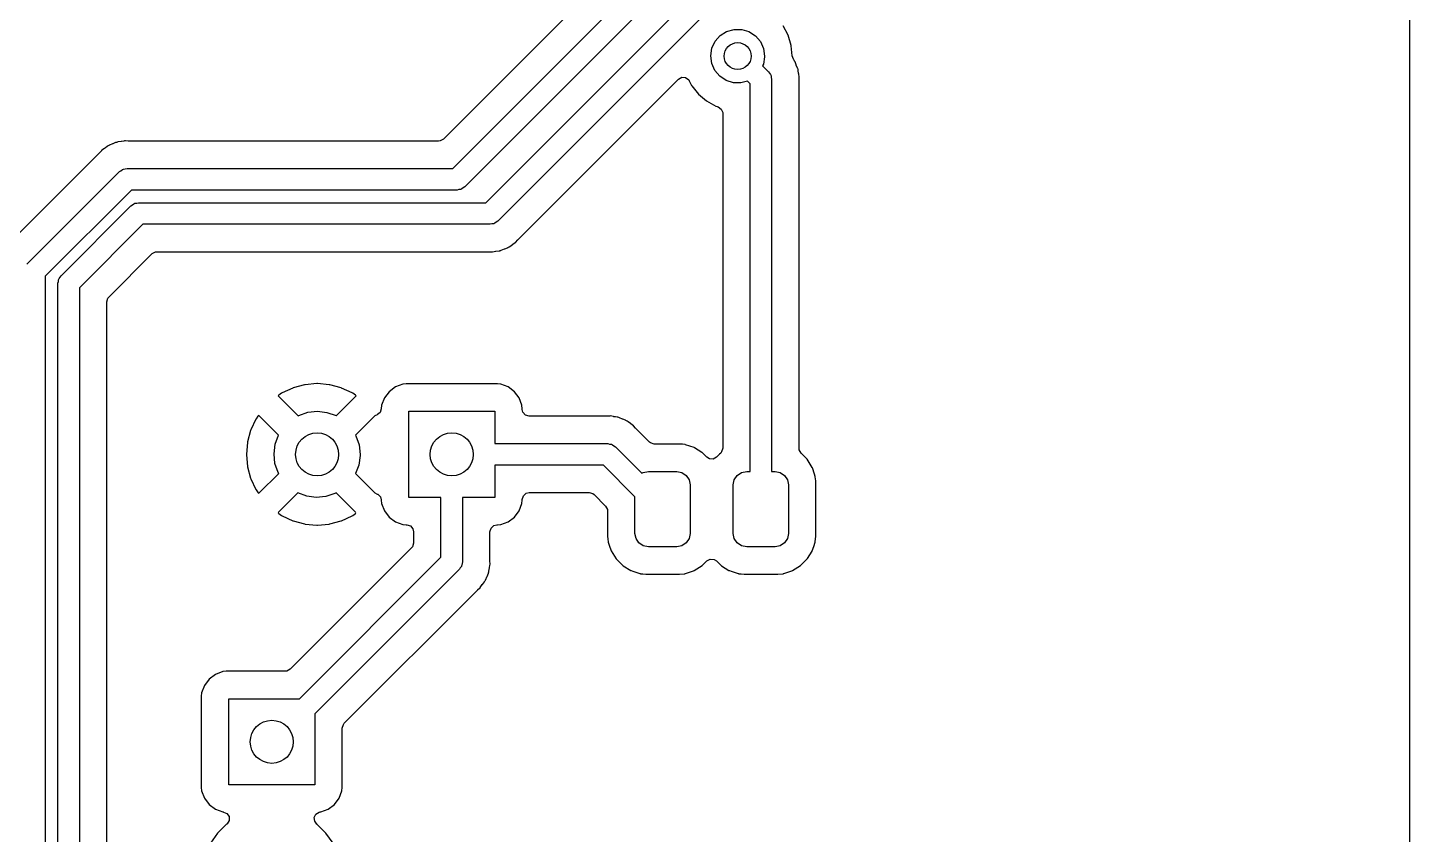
# Model space of a CAD drawing. Extents: x 83 to 135, y -230 to -45.
# Drawn here: x 108.46 to 134.11, y -83.51 to -68.53 of the extents above; entities that cross this region are included whole.
import ezdxf

# ---------------------------------------------------------------- set-up
doc = ezdxf.new("R2010")
doc.units = 0
doc.layers.add('BLACK', color=7, linetype='CONTINUOUS')

msp = doc.modelspace()

# ---------------------------------------------------------------- linework, layer by layer
at = {"layer": 'BLACK', "linetype": 'CONTINUOUS'}
for p, q in [((134.112, -45.0845), (134.112, -91.7608)), ((116.962, -71.7836), (122.062, -66.684)), ((122.442, -66.8693), (117.186, -72.1253)), ((119.029, -67.7513), (116.177, -70.6032)), ((116.351, -71.1486), (119.624, -67.875)), ((119.918, -68.1468), (116.575, -71.4903)), ((121.223, -68.7881), (121.317, -68.6818)), ((121.317, -68.6818), (121.436, -68.6062)), ((121.436, -68.6062), (121.573, -68.5672)), ((121.573, -68.5672), (121.715, -68.5681)), ((121.715, -68.5681), (121.85, -68.6087)), ((121.85, -68.6087), (121.969, -68.6858)), ((121.969, -68.6858), (122.062, -68.7932)), ((122.578, -68.6764), (122.485, -68.5018)), ((122.635, -68.8658), (122.578, -68.6764)), ((121.141, -69.0565), (121.162, -68.9164)), ((121.162, -68.9164), (121.223, -68.7881)), ((122.062, -68.7932), (122.121, -68.9223)), ((122.121, -68.9223), (122.141, -69.0626)), ((122.635, -68.8719), (122.635, -68.8658)), ((122.653, -69.0568), (122.635, -68.8719)), ((121.159, -69.1971), (121.141, -69.0565)), ((121.216, -69.3268), (121.159, -69.1971)), ((122.117, -69.2146), (122.103, -69.2426)), ((122.103, -69.2426), (122.213, -69.3519)), ((122.14, -69.0748), (122.117, -69.2146)), ((122.141, -69.0626), (122.14, -69.0748)), ((122.677, -69.1171), (122.653, -69.0568)), ((122.677, -69.1172), (122.677, -69.1171)), ((122.678, -69.1189), (122.677, -69.1172)), ((122.679, -69.1212), (122.678, -69.1189)), ((122.685, -69.1298), (122.679, -69.1212)), ((122.688, -69.1368), (122.685, -69.1298)), ((122.69, -69.1391), (122.688, -69.1368)), ((122.698, -69.1538), (122.69, -69.1391)), ((122.699, -69.1562), (122.698, -69.1538)), ((122.704, -69.1625), (122.699, -69.1562)), ((122.706, -69.1696), (122.704, -69.1625)), ((122.726, -69.2222), (122.706, -69.1696)), ((122.706, -69.1696), (122.706, -69.1696)), ((122.729, -69.2283), (122.726, -69.2222)), ((122.754, -69.2868), (122.729, -69.2283)), ((117.564, -72.4672), (120.541, -69.4897)), ((120.541, -69.4897), (120.603, -69.4557)), ((120.603, -69.4557), (120.674, -69.4607)), ((120.674, -69.4607), (120.731, -69.5033)), ((120.731, -69.5033), (120.742, -69.5212)), ((120.742, -69.5212), (120.786, -69.6061)), ((121.307, -69.4353), (121.216, -69.3268)), ((121.425, -69.5139), (121.307, -69.4353)), ((121.561, -69.5562), (121.425, -69.5139)), ((122.213, -69.3519), (122.231, -69.3803)), ((122.231, -69.3803), (122.251, -69.4064)), ((122.251, -69.4064), (122.254, -69.4176)), ((122.254, -69.4176), (122.26, -69.4273)), ((122.26, -69.4273), (122.264, -69.4606)), ((122.264, -69.4606), (122.271, -69.4931)), ((122.271, -69.4931), (122.271, -76.77)), ((122.756, -69.2943), (122.754, -69.2868)), ((122.756, -69.2969), (122.756, -69.2943)), ((122.761, -69.3132), (122.756, -69.2969)), ((122.762, -69.3158), (122.761, -69.3132)), ((122.764, -69.3229), (122.762, -69.3158)), ((122.765, -69.3304), (122.764, -69.3229)), ((122.772, -69.3863), (122.765, -69.3304)), ((122.773, -69.3928), (122.772, -69.3863)), ((122.784, -69.4558), (122.773, -69.3928)), ((122.78, -69.5135), (122.783, -69.4633)), ((122.78, -69.522), (122.78, -69.5135)), ((122.78, -76.3412), (122.78, -69.522)), ((122.783, -69.4633), (122.784, -69.4558)), ((122.783, -69.4633), (122.783, -69.4633)), ((120.786, -69.6061), (120.786, -69.6061)), ((120.786, -69.6061), (120.789, -69.6116)), ((120.789, -69.6116), (120.912, -69.7666)), ((120.912, -69.7666), (121.062, -69.8947)), ((121.702, -69.5588), (121.561, -69.5562)), ((121.821, -69.5263), (121.702, -69.5588)), ((121.871, -69.576), (121.821, -69.5263)), ((121.871, -76.77), (121.871, -69.576)), ((121.062, -69.8947), (121.235, -69.9912)), ((121.235, -69.9912), (121.258, -69.9987)), ((121.258, -69.9987), (121.276, -70.0044)), ((121.276, -70.0044), (121.334, -70.0445)), ((121.334, -70.0445), (121.362, -70.1099)), ((121.362, -70.1099), (121.363, -70.1243)), ((121.363, -70.1243), (121.363, -76.341)), ((109.883, -70.7771), (109.837, -70.8089)), ((109.889, -70.7732), (109.883, -70.7771)), ((109.902, -70.7628), (109.889, -70.7732)), ((109.933, -70.7389), (109.902, -70.7628)), ((109.939, -70.7343), (109.933, -70.7389)), ((109.933, -70.7389), (109.933, -70.7389)), ((109.946, -70.7312), (109.939, -70.7343)), ((109.949, -70.7299), (109.946, -70.7312)), ((109.963, -70.7217), (109.949, -70.7299)), ((109.966, -70.7204), (109.963, -70.7217)), ((109.972, -70.7161), (109.966, -70.7204)), ((109.979, -70.7134), (109.972, -70.7161)), ((110.032, -70.6935), (109.979, -70.7134)), ((110.038, -70.691), (110.032, -70.6935)), ((110.089, -70.6684), (110.038, -70.691)), ((110.096, -70.6654), (110.089, -70.6684)), ((110.089, -70.6684), (110.089, -70.6684)), ((110.104, -70.6641), (110.096, -70.6654)), ((110.106, -70.6633), (110.104, -70.6641)), ((110.123, -70.6588), (110.106, -70.6633)), ((110.125, -70.6582), (110.123, -70.6588)), ((110.132, -70.6555), (110.125, -70.6582)), ((110.196, -70.6478), (110.132, -70.6555)), ((110.202, -70.6469), (110.196, -70.6478)), ((110.243, -70.6398), (110.202, -70.6469)), ((110.258, -70.6372), (110.243, -70.6398)), ((110.265, -70.6359), (110.258, -70.6372)), ((110.258, -70.6372), (110.258, -70.6372)), ((110.273, -70.6364), (110.265, -70.6359)), ((110.323, -70.6398), (110.273, -70.6364)), ((110.273, -70.6364), (110.273, -70.6364)), ((110.331, -70.6401), (110.323, -70.6398)), ((116.088, -70.6401), (110.331, -70.6401)), ((116.115, -70.6372), (116.088, -70.6401)), ((116.177, -70.6032), (116.115, -70.6372)), ((109.784, -70.865), (108.104, -72.5447)), ((109.789, -70.8598), (109.784, -70.865)), ((109.826, -70.8189), (109.789, -70.8598)), ((109.831, -70.8132), (109.826, -70.8189)), ((109.826, -70.8189), (109.826, -70.8189)), ((109.837, -70.8089), (109.831, -70.8132)), ((109.837, -70.8089), (109.837, -70.8089)), ((108.444, -72.9247), (110.161, -71.2069)), ((110.161, -71.2069), (110.19, -71.1892)), ((110.19, -71.1892), (110.216, -71.1684)), ((110.216, -71.1684), (110.227, -71.1658)), ((110.227, -71.1658), (110.237, -71.1597)), ((110.237, -71.1597), (110.27, -71.156)), ((110.27, -71.156), (110.303, -71.1486)), ((110.303, -71.1486), (116.351, -71.1486)), ((110.385, -71.5486), (108.785, -73.149)), ((116.434, -71.5486), (110.385, -71.5486)), ((116.466, -71.5412), (116.434, -71.5486)), ((116.499, -71.5375), (116.466, -71.5412)), ((116.509, -71.5314), (116.499, -71.5375)), ((116.52, -71.5288), (116.509, -71.5314)), ((116.546, -71.508), (116.52, -71.5288)), ((116.575, -71.4903), (116.546, -71.508)), ((110.374, -71.8419), (110.403, -71.8242)), ((110.403, -71.8242), (110.429, -71.8034)), ((110.429, -71.8034), (110.44, -71.8008)), ((110.44, -71.8008), (110.45, -71.7947)), ((110.45, -71.7947), (110.483, -71.791)), ((110.483, -71.791), (110.515, -71.7836)), ((110.515, -71.7836), (116.962, -71.7836)), ((109.079, -73.1376), (110.374, -71.8419)), ((110.598, -72.1836), (109.42, -73.3618)), ((117.045, -72.1836), (110.598, -72.1836)), ((117.078, -72.1762), (117.045, -72.1836)), ((117.111, -72.1725), (117.078, -72.1762)), ((117.121, -72.1664), (117.111, -72.1725)), ((117.132, -72.1638), (117.121, -72.1664)), ((117.158, -72.143), (117.132, -72.1638)), ((117.186, -72.1253), (117.158, -72.143)), ((117.385, -72.6105), (117.399, -72.6023)), ((117.399, -72.6023), (117.402, -72.601)), ((117.402, -72.601), (117.409, -72.5979)), ((117.409, -72.5979), (117.459, -72.559)), ((117.459, -72.559), (117.465, -72.5551)), ((117.465, -72.5551), (117.511, -72.5233)), ((117.511, -72.5233), (117.517, -72.519)), ((117.511, -72.5233), (117.511, -72.5233)), ((117.517, -72.519), (117.559, -72.4724)), ((117.559, -72.4724), (117.564, -72.4672)), ((109.965, -73.5356), (110.772, -72.729)), ((110.772, -72.729), (110.834, -72.695)), ((110.834, -72.695), (110.861, -72.6921)), ((110.861, -72.6921), (117.016, -72.6921)), ((117.016, -72.6921), (117.025, -72.6924)), ((117.025, -72.6924), (117.075, -72.6958)), ((117.075, -72.6958), (117.075, -72.6958)), ((117.075, -72.6958), (117.083, -72.6963)), ((117.083, -72.6963), (117.09, -72.695)), ((117.09, -72.695), (117.117, -72.6904)), ((117.09, -72.695), (117.09, -72.695)), ((117.117, -72.6904), (117.146, -72.6853)), ((117.146, -72.6853), (117.152, -72.6844)), ((117.152, -72.6844), (117.216, -72.6767)), ((117.216, -72.6767), (117.223, -72.674)), ((117.223, -72.674), (117.225, -72.6734)), ((117.225, -72.6734), (117.242, -72.6689)), ((117.242, -72.6689), (117.244, -72.6681)), ((117.244, -72.6681), (117.252, -72.6668)), ((117.252, -72.6668), (117.31, -72.6412)), ((117.31, -72.6412), (117.316, -72.6387)), ((117.316, -72.6387), (117.369, -72.6188)), ((117.369, -72.6188), (117.376, -72.6161)), ((117.369, -72.6188), (117.369, -72.6188)), ((117.376, -72.6161), (117.382, -72.6118)), ((117.382, -72.6118), (117.385, -72.6105)), ((108.785, -73.149), (108.785, -103.825)), ((109.02, -73.2787), (109.027, -73.2461)), ((109.02, -105.122), (109.02, -73.2787)), ((109.027, -73.2461), (109.031, -73.2129)), ((109.031, -73.2129), (109.037, -73.2032)), ((109.037, -73.2032), (109.04, -73.192)), ((109.04, -73.192), (109.061, -73.1659)), ((109.061, -73.1659), (109.079, -73.1376)), ((109.42, -73.3618), (109.42, -105.039)), ((109.928, -73.6247), (109.949, -73.5565)), ((109.928, -103.415), (109.928, -73.6247)), ((109.949, -73.5565), (109.965, -73.5356)), ((113.599, -75.1624), (113.388, -75.2188)), ((113.609, -75.1605), (113.599, -75.1624)), ((113.827, -75.1415), (113.609, -75.1605)), ((113.837, -75.1415), (113.827, -75.1415)), ((114.055, -75.1605), (113.837, -75.1415)), ((114.065, -75.1624), (114.055, -75.1605)), ((114.276, -75.2188), (114.065, -75.1624)), ((115.422, -75.1523), (115.285, -75.2034)), ((115.484, -75.1455), (115.422, -75.1523)), ((117.18, -75.1455), (115.484, -75.1455)), ((117.242, -75.1523), (117.18, -75.1455)), ((117.379, -75.2034), (117.242, -75.1523)), ((113.119, -75.3565), (113.111, -75.367)), ((113.111, -75.367), (113.118, -75.3804)), ((113.118, -75.3804), (113.477, -75.7393)), ((113.171, -75.3201), (113.119, -75.3565)), ((113.18, -75.3146), (113.171, -75.3201)), ((113.378, -75.2225), (113.18, -75.3146)), ((113.388, -75.2188), (113.378, -75.2225)), ((114.188, -75.7385), (114.547, -75.3797)), ((114.286, -75.2225), (114.276, -75.2188)), ((114.484, -75.3146), (114.286, -75.2225)), ((114.493, -75.3201), (114.484, -75.3146)), ((114.544, -75.3559), (114.493, -75.3201)), ((114.554, -75.3679), (114.544, -75.3559)), ((114.547, -75.3797), (114.554, -75.3679)), ((115.081, -75.4073), (115.03, -75.5437)), ((115.169, -75.2907), (115.081, -75.4073)), ((115.285, -75.2034), (115.169, -75.2907)), ((117.495, -75.2907), (117.379, -75.2034)), ((117.583, -75.4073), (117.495, -75.2907)), ((117.634, -75.5437), (117.583, -75.4073)), ((113.491, -75.7301), (113.66, -75.6727)), ((113.66, -75.6727), (113.838, -75.654)), ((113.838, -75.654), (114.015, -75.6751)), ((114.015, -75.6751), (114.183, -75.735)), ((115, -75.6761), (114.954, -75.7118)), ((115.023, -75.6092), (115, -75.6761)), ((115.03, -75.5437), (115.023, -75.6059)), ((115.023, -75.6059), (115.023, -75.6092)), ((115.532, -77.254), (115.532, -75.654)), ((115.532, -75.654), (117.132, -75.654)), ((117.132, -75.654), (117.132, -76.254)), ((117.64, -75.6059), (117.634, -75.5437)), ((117.64, -75.6195), (117.64, -75.6059)), ((117.652, -75.6718), (117.64, -75.6195)), ((117.698, -75.7255), (117.652, -75.6718)), ((112.693, -75.8025), (112.601, -75.9999)), ((112.698, -75.793), (112.693, -75.8025)), ((112.734, -75.7418), (112.698, -75.793)), ((112.746, -75.7325), (112.734, -75.7418)), ((112.758, -75.7389), (112.746, -75.7325)), ((113.116, -76.0973), (112.758, -75.7389)), ((113.477, -75.7393), (113.491, -75.7301)), ((114.183, -75.735), (114.188, -75.7385)), ((114.906, -75.7396), (114.547, -76.0981)), ((114.944, -75.7197), (114.906, -75.7396)), ((114.955, -75.7137), (114.944, -75.7194)), ((114.944, -75.7194), (114.944, -75.7196)), ((114.944, -75.7196), (114.944, -75.7197)), ((114.954, -75.7118), (114.955, -75.7137)), ((117.766, -75.7455), (117.698, -75.7255)), ((119.205, -75.7455), (117.766, -75.7455)), ((119.213, -75.7453), (119.205, -75.7455)), ((119.267, -75.7421), (119.213, -75.7453)), ((119.275, -75.7417), (119.267, -75.7421)), ((119.267, -75.7421), (119.267, -75.7421)), ((119.338, -75.7533), (119.275, -75.7417)), ((119.344, -75.7544), (119.338, -75.7533)), ((119.37, -75.7578), (119.344, -75.7544)), ((119.4, -75.7617), (119.37, -75.7578)), ((119.408, -75.7627), (119.4, -75.7617)), ((119.4, -75.7617), (119.4, -75.7617)), ((119.415, -75.7655), (119.408, -75.7627)), ((119.417, -75.7661), (119.415, -75.7655)), ((119.434, -75.7708), (119.417, -75.7661)), ((119.436, -75.7716), (119.434, -75.7708)), ((119.444, -75.773), (119.436, -75.7716)), ((119.502, -75.7992), (119.444, -75.773)), ((119.508, -75.8018), (119.502, -75.7992)), ((119.56, -75.8222), (119.508, -75.8018)), ((119.567, -75.825), (119.56, -75.8222)), ((119.56, -75.8222), (119.56, -75.8222)), ((119.574, -75.8294), (119.567, -75.825)), ((119.576, -75.8306), (119.574, -75.8294)), ((119.591, -75.839), (119.576, -75.8306)), ((119.593, -75.8404), (119.591, -75.839)), ((119.6, -75.8435), (119.593, -75.8404)), ((119.606, -75.8482), (119.6, -75.8435)), ((119.65, -75.8829), (119.606, -75.8482)), ((119.655, -75.8869), (119.65, -75.8829)), ((119.708, -75.9236), (119.655, -75.8869)), ((119.745, -75.9668), (119.708, -75.9236)), ((112.597, -76.0102), (112.54, -76.2207)), ((112.601, -75.9999), (112.597, -76.0102)), ((113.054, -76.2659), (113.115, -76.0983)), ((113.115, -76.0983), (113.116, -76.0973)), ((114.547, -76.0981), (114.553, -76.1083)), ((114.553, -76.1083), (114.612, -76.2768)), ((119.746, -75.9672), (119.745, -75.9668)), ((119.752, -75.9735), (119.746, -75.9672)), ((120.003, -76.2246), (119.752, -75.9735)), ((112.538, -76.2315), (112.519, -76.4485)), ((112.519, -76.4485), (112.519, -76.4595)), ((112.54, -76.2207), (112.538, -76.2315)), ((113.032, -76.4428), (113.054, -76.2659)), ((113.049, -76.6203), (113.032, -76.4428)), ((114.612, -76.2768), (114.632, -76.454)), ((117.132, -76.254), (119.23, -76.254)), ((119.23, -76.254), (119.263, -76.2615)), ((119.263, -76.2615), (119.296, -76.2652)), ((119.296, -76.2652), (119.306, -76.2714)), ((119.306, -76.2714), (119.317, -76.2739)), ((119.317, -76.2739), (119.343, -76.2948)), ((119.343, -76.2948), (119.372, -76.3126)), ((119.372, -76.3126), (119.864, -76.805)), ((120.024, -76.2415), (120.003, -76.2246)), ((120.092, -76.2615), (120.024, -76.2415)), ((120.559, -76.2615), (120.092, -76.2615)), ((120.614, -76.2671), (120.559, -76.2615)), ((120.657, -76.2715), (120.614, -76.2671)), ((120.663, -76.2722), (120.657, -76.2715)), ((120.657, -76.2715), (120.657, -76.2715)), ((120.67, -76.2744), (120.663, -76.2722)), ((120.671, -76.2747), (120.67, -76.2744)), ((120.67, -76.2744), (120.67, -76.2744)), ((120.831, -76.3279), (120.671, -76.2747)), ((120.838, -76.3317), (120.831, -76.3279)), ((120.976, -76.4169), (120.838, -76.3317)), ((120.838, -76.3317), (120.838, -76.3317)), ((120.982, -76.4207), (120.976, -76.4169)), ((120.987, -76.4259), (120.982, -76.4207)), ((121.07, -76.5083), (120.987, -76.4259)), ((121.326, -76.43), (121.303, -76.4529)), ((121.343, -76.4091), (121.326, -76.43)), ((121.363, -76.341), (121.343, -76.4091)), ((122.783, -76.3681), (122.78, -76.3412)), ((122.817, -76.4304), (122.783, -76.3681)), ((122.894, -76.5081), (122.817, -76.4304)), ((112.519, -76.4595), (112.538, -76.6765)), ((112.538, -76.6765), (112.54, -76.6873)), ((112.54, -76.6873), (112.597, -76.8978)), ((113.106, -76.7896), (113.049, -76.6203)), ((114.607, -76.653), (114.547, -76.81)), ((114.632, -76.4763), (114.607, -76.653)), ((114.632, -76.454), (114.632, -76.4763)), ((119.147, -76.654), (117.132, -76.654)), ((117.132, -76.654), (117.132, -77.254)), ((119.734, -77.2403), (119.147, -76.654)), ((121.115, -76.5372), (121.07, -76.5083)), ((121.186, -76.5422), (121.115, -76.5372)), ((121.248, -76.5081), (121.186, -76.5422)), ((121.303, -76.4529), (121.248, -76.5081)), ((122.932, -76.5457), (122.894, -76.5081)), ((123.025, -76.6961), (122.932, -76.5457)), ((123.027, -76.703), (123.025, -76.6961)), ((123.066, -76.8185), (123.027, -76.703)), ((112.597, -76.8978), (112.601, -76.9081)), ((112.601, -76.9081), (112.693, -77.1055)), ((112.758, -77.1684), (113.118, -76.8091)), ((113.118, -76.8091), (113.106, -76.7896)), ((114.547, -76.81), (114.906, -77.1691)), ((119.864, -76.805), (119.888, -76.789)), ((119.888, -76.789), (119.984, -76.77)), ((119.984, -76.77), (120.509, -76.77)), ((120.509, -76.77), (120.604, -76.789)), ((120.604, -76.789), (120.685, -76.8432)), ((120.685, -76.8432), (120.74, -76.9243)), ((120.74, -76.9243), (120.759, -77.02)), ((121.559, -77.02), (121.578, -76.9243)), ((121.578, -76.9243), (121.632, -76.8432)), ((121.632, -76.8432), (121.713, -76.789)), ((121.713, -76.789), (121.809, -76.77)), ((121.809, -76.77), (121.871, -76.77)), ((122.271, -76.77), (122.334, -76.77)), ((122.334, -76.77), (122.429, -76.789)), ((122.429, -76.789), (122.51, -76.8432)), ((122.51, -76.8432), (122.565, -76.9243)), ((122.565, -76.9243), (122.584, -77.02)), ((123.081, -76.8638), (123.066, -76.8185)), ((123.082, -76.8707), (123.081, -76.8638)), ((123.09, -76.945), (123.082, -76.8707)), ((123.082, -76.8707), (123.082, -76.8707)), ((123.092, -76.9696), (123.09, -76.945)), ((112.693, -77.1055), (112.698, -77.115)), ((112.698, -77.115), (112.735, -77.167)), ((112.735, -77.167), (112.745, -77.1754)), ((112.745, -77.1754), (112.758, -77.1684)), ((113.476, -77.1697), (113.117, -77.5283)), ((113.638, -77.2302), (113.476, -77.1697)), ((114.162, -77.1825), (113.993, -77.2377)), ((114.187, -77.168), (114.162, -77.1825)), ((114.546, -77.5276), (114.187, -77.168)), ((114.906, -77.1691), (114.948, -77.1919)), ((114.948, -77.1919), (114.958, -77.194)), ((114.958, -77.194), (115.008, -77.2443)), ((117.64, -77.2885), (117.661, -77.2204)), ((117.661, -77.2204), (117.714, -77.1739)), ((117.714, -77.1739), (117.766, -77.1625)), ((117.766, -77.1625), (118.884, -77.1625)), ((118.884, -77.1625), (118.953, -77.1825)), ((118.953, -77.1825), (118.974, -77.1994)), ((118.974, -77.1994), (119.188, -77.4141)), ((120.759, -77.02), (120.759, -77.92)), ((121.559, -77.92), (121.559, -77.02)), ((122.584, -77.02), (122.584, -77.92)), ((123.092, -77.9704), (123.092, -76.9696)), ((113.815, -77.2538), (113.638, -77.2302)), ((113.993, -77.2377), (113.815, -77.2538)), ((115.008, -77.2443), (115.023, -77.2978)), ((115.023, -77.2978), (115.023, -77.2987)), ((115.023, -77.2987), (115.023, -77.3021)), ((115.023, -77.3021), (115.03, -77.3643)), ((115.03, -77.3643), (115.081, -77.5007)), ((116.132, -77.254), (115.532, -77.254)), ((116.132, -78.3632), (116.132, -77.254)), ((117.132, -77.254), (116.532, -77.254)), ((116.532, -77.254), (116.532, -78.4463)), ((117.583, -77.5007), (117.634, -77.3643)), ((117.634, -77.3643), (117.64, -77.3021)), ((117.64, -77.3021), (117.64, -77.2885)), ((119.188, -77.4141), (119.222, -77.4764)), ((119.222, -77.4764), (119.225, -77.5032)), ((119.734, -77.92), (119.734, -77.2403)), ((113.117, -77.5283), (113.11, -77.5401)), ((113.11, -77.5401), (113.12, -77.5521)), ((113.12, -77.5521), (113.171, -77.5879)), ((113.171, -77.5879), (113.18, -77.5934)), ((113.18, -77.5934), (113.378, -77.6855)), ((113.378, -77.6855), (113.388, -77.6892)), ((113.388, -77.6892), (113.599, -77.7456)), ((114.065, -77.7456), (114.276, -77.6892)), ((114.276, -77.6892), (114.286, -77.6855)), ((114.286, -77.6855), (114.484, -77.5934)), ((114.484, -77.5934), (114.493, -77.5879)), ((114.493, -77.5879), (114.545, -77.5515)), ((114.545, -77.5515), (114.553, -77.541)), ((114.553, -77.541), (114.546, -77.5276)), ((115.081, -77.5007), (115.169, -77.6173)), ((115.169, -77.6173), (115.285, -77.7046)), ((115.285, -77.7046), (115.422, -77.7557)), ((117.242, -77.7557), (117.379, -77.7046)), ((117.379, -77.7046), (117.495, -77.6173)), ((117.495, -77.6173), (117.583, -77.5007)), ((119.225, -77.5032), (119.225, -77.9704)), ((113.599, -77.7456), (113.609, -77.7475)), ((113.609, -77.7475), (113.827, -77.7665)), ((113.827, -77.7665), (113.837, -77.7665)), ((113.837, -77.7665), (114.055, -77.7475)), ((114.055, -77.7475), (114.065, -77.7456)), ((115.422, -77.7557), (115.484, -77.7625)), ((115.484, -77.7625), (115.497, -77.7625)), ((115.497, -77.7625), (115.566, -77.7825)), ((115.566, -77.7825), (115.612, -77.8362)), ((115.612, -77.8362), (115.623, -77.8885)), ((115.623, -77.8885), (115.623, -78.1003)), ((117.04, -77.8885), (117.061, -77.8204)), ((117.04, -78.4213), (117.04, -77.8885)), ((117.061, -77.8204), (117.114, -77.7739)), ((117.114, -77.7739), (117.166, -77.7625)), ((117.166, -77.7625), (117.18, -77.7625)), ((117.18, -77.7625), (117.242, -77.7557)), ((119.225, -77.9704), (119.225, -77.9736)), ((119.225, -77.9736), (119.225, -77.9736)), ((119.225, -77.9736), (119.231, -78.0297)), ((119.753, -78.0157), (119.734, -77.92)), ((120.759, -77.92), (120.74, -78.0157)), ((121.578, -78.0157), (121.559, -77.92)), ((122.584, -77.92), (122.565, -78.0157)), ((123.081, -78.0749), (123.092, -77.9704)), ((115.587, -78.1894), (113.333, -80.4426)), ((115.603, -78.1685), (115.587, -78.1894)), ((115.623, -78.1003), (115.603, -78.1685)), ((119.231, -78.0297), (119.236, -78.0762)), ((119.236, -78.0762), (119.238, -78.0827)), ((119.238, -78.0827), (119.238, -78.0827)), ((119.238, -78.0827), (119.257, -78.1396)), ((119.257, -78.1396), (119.292, -78.2439)), ((119.292, -78.2439), (119.385, -78.3943)), ((119.807, -78.0968), (119.753, -78.0157)), ((119.888, -78.151), (119.807, -78.0968)), ((119.984, -78.17), (119.888, -78.151)), ((120.509, -78.17), (119.984, -78.17)), ((120.604, -78.151), (120.509, -78.17)), ((120.685, -78.0968), (120.604, -78.151)), ((120.74, -78.0157), (120.685, -78.0968)), ((121.632, -78.0968), (121.578, -78.0157)), ((121.713, -78.151), (121.632, -78.0968)), ((121.809, -78.17), (121.713, -78.151)), ((122.334, -78.17), (121.809, -78.17)), ((122.429, -78.151), (122.334, -78.17)), ((122.51, -78.0968), (122.429, -78.151)), ((122.565, -78.0157), (122.51, -78.0968)), ((123.022, -78.249), (123.026, -78.2427)), ((123.026, -78.2427), (123.052, -78.163)), ((123.052, -78.163), (123.079, -78.0814)), ((123.079, -78.0814), (123.081, -78.0749)), ((123.079, -78.0814), (123.079, -78.0814)), ((113.507, -80.988), (116.132, -78.3632)), ((116.525, -78.4789), (116.521, -78.5121)), ((116.532, -78.4463), (116.525, -78.4789)), ((117.041, -78.4286), (117.04, -78.4213)), ((117.04, -78.5141), (117.044, -78.4908)), ((117.044, -78.4908), (117.041, -78.4286)), ((119.385, -78.3943), (119.51, -78.5193)), ((120.983, -78.5185), (121.069, -78.4319)), ((121.069, -78.4319), (121.132, -78.3978)), ((121.132, -78.3978), (121.203, -78.4028)), ((121.203, -78.4028), (121.248, -78.4317)), ((121.248, -78.4317), (121.335, -78.5193)), ((122.808, -78.5185), (122.933, -78.3933)), ((122.933, -78.3933), (122.937, -78.3871)), ((122.937, -78.3871), (123.022, -78.249)), ((123.022, -78.249), (123.022, -78.249)), ((116.473, -78.5874), (113.79, -81.2708)), ((116.491, -78.5591), (116.473, -78.5874)), ((116.512, -78.533), (116.491, -78.5591)), ((116.515, -78.5218), (116.512, -78.533)), ((116.521, -78.5121), (116.515, -78.5218)), ((116.964, -78.7762), (116.984, -78.7237)), ((116.984, -78.7237), (116.987, -78.7177)), ((116.987, -78.7177), (117.013, -78.6594)), ((117.013, -78.6594), (117.014, -78.652)), ((117.014, -78.652), (117.015, -78.6494)), ((117.015, -78.6494), (117.02, -78.6332)), ((117.02, -78.6332), (117.021, -78.6306)), ((117.021, -78.6306), (117.023, -78.6235)), ((117.023, -78.6235), (117.032, -78.5601)), ((117.032, -78.5601), (117.033, -78.5536)), ((117.033, -78.5536), (117.04, -78.5141)), ((119.51, -78.5193), (119.517, -78.5231)), ((119.517, -78.5231), (119.517, -78.5231)), ((119.517, -78.5231), (119.654, -78.6077)), ((119.654, -78.6077), (119.661, -78.6121)), ((119.661, -78.6121), (119.695, -78.6235)), ((119.695, -78.6235), (119.822, -78.6656)), ((119.822, -78.6656), (119.822, -78.6656)), ((119.822, -78.6656), (119.829, -78.6678)), ((119.829, -78.6678), (119.836, -78.6685)), ((119.836, -78.6685), (119.836, -78.6685)), ((119.836, -78.6685), (119.879, -78.6729)), ((119.879, -78.6729), (119.933, -78.6785)), ((119.933, -78.6785), (120.559, -78.6785)), ((120.559, -78.6785), (120.562, -78.6782)), ((120.562, -78.6782), (120.658, -78.6682)), ((120.562, -78.6782), (120.562, -78.6782)), ((120.658, -78.6682), (120.665, -78.6675)), ((120.658, -78.6682), (120.658, -78.6682)), ((120.665, -78.6675), (120.671, -78.6653)), ((120.671, -78.6653), (120.819, -78.616)), ((120.671, -78.6653), (120.671, -78.6653)), ((120.819, -78.616), (120.833, -78.6115)), ((120.833, -78.6115), (120.983, -78.5185)), ((121.335, -78.5193), (121.342, -78.5231)), ((121.342, -78.5231), (121.342, -78.5231)), ((121.342, -78.5231), (121.479, -78.6077)), ((121.479, -78.6077), (121.486, -78.6121)), ((121.486, -78.6121), (121.52, -78.6235)), ((121.52, -78.6235), (121.647, -78.6656)), ((121.647, -78.6656), (121.647, -78.6656)), ((121.647, -78.6656), (121.654, -78.6678)), ((121.654, -78.6678), (121.661, -78.6685)), ((121.661, -78.6685), (121.661, -78.6685)), ((121.661, -78.6685), (121.704, -78.6729)), ((121.704, -78.6729), (121.758, -78.6785)), ((121.758, -78.6785), (122.384, -78.6785)), ((122.384, -78.6785), (122.387, -78.6782)), ((122.387, -78.6782), (122.483, -78.6682)), ((122.387, -78.6782), (122.387, -78.6782)), ((122.483, -78.6682), (122.49, -78.6675)), ((122.483, -78.6682), (122.483, -78.6682)), ((122.49, -78.6675), (122.496, -78.6653)), ((122.496, -78.6653), (122.644, -78.616)), ((122.496, -78.6653), (122.496, -78.6653)), ((122.644, -78.616), (122.658, -78.6115)), ((122.658, -78.6115), (122.808, -78.5185)), ((114.335, -81.4446), (116.813, -78.9674)), ((116.813, -78.9674), (116.819, -78.9616)), ((116.819, -78.9616), (116.857, -78.9286)), ((116.857, -78.9286), (116.862, -78.9236)), ((116.862, -78.9236), (116.899, -78.8713)), ((116.899, -78.8713), (116.903, -78.866)), ((116.903, -78.866), (116.938, -78.8217)), ((116.938, -78.8217), (116.942, -78.8157)), ((116.942, -78.8157), (116.946, -78.8088)), ((116.946, -78.8088), (116.947, -78.8065)), ((116.947, -78.8065), (116.955, -78.7918)), ((116.955, -78.7918), (116.957, -78.7895)), ((116.957, -78.7895), (116.961, -78.7833)), ((116.961, -78.7833), (116.964, -78.7762)), ((116.964, -78.7762), (116.964, -78.7762)), ((111.943, -80.5374), (111.827, -80.6247)), ((112.08, -80.4863), (111.943, -80.5374)), ((112.142, -80.4795), (112.08, -80.4863)), ((113.244, -80.4795), (112.142, -80.4795)), ((113.271, -80.4766), (113.244, -80.4795)), ((113.333, -80.4426), (113.271, -80.4766)), ((111.739, -80.7413), (111.688, -80.8777)), ((111.827, -80.6247), (111.739, -80.7413)), ((111.688, -80.8777), (111.681, -80.9399)), ((111.681, -80.9399), (111.681, -82.6361)), ((112.19, -82.588), (112.19, -80.988)), ((112.19, -80.988), (113.507, -80.988)), ((113.79, -81.2708), (113.79, -82.588)), ((114.298, -81.5337), (114.319, -81.4655)), ((114.298, -82.6361), (114.298, -81.5337)), ((114.319, -81.4655), (114.335, -81.4446)), ((113.79, -82.588), (112.19, -82.588)), ((111.681, -82.6361), (111.688, -82.6983)), ((111.688, -82.6983), (111.739, -82.8347)), ((111.739, -82.8347), (111.827, -82.9513)), ((114.153, -82.9513), (114.241, -82.8347)), ((114.241, -82.8347), (114.292, -82.6983)), ((114.292, -82.6983), (114.298, -82.6361)), ((111.827, -82.9513), (111.943, -83.0386)), ((111.943, -83.0386), (112.08, -83.0897)), ((112.08, -83.0897), (112.09, -83.0909)), ((112.09, -83.0909), (112.093, -83.0918)), ((112.093, -83.0918), (112.095, -83.0924)), ((112.095, -83.0924), (112.095, -83.0928)), ((112.095, -83.0928), (112.156, -83.1182)), ((112.156, -83.1182), (112.196, -83.1765)), ((113.811, -83.13), (113.872, -83.094)), ((113.872, -83.094), (113.89, -83.0909)), ((113.89, -83.0909), (113.9, -83.0897)), ((113.9, -83.0897), (114.037, -83.0386)), ((114.037, -83.0386), (114.153, -82.9513)), ((112.146, -83.3218), (111.984, -83.4837)), ((112.15, -83.3186), (112.146, -83.3218)), ((112.154, -83.3155), (112.15, -83.3186)), ((112.163, -83.3085), (112.154, -83.3155)), ((112.199, -83.2475), (112.163, -83.3085)), ((112.196, -83.1765), (112.199, -83.2475)), ((113.779, -83.1933), (113.811, -83.13)), ((113.787, -83.2639), (113.779, -83.1933)), ((113.827, -83.314), (113.787, -83.2639)), ((113.826, -83.3151), (113.827, -83.314)), ((113.83, -83.3186), (113.826, -83.3151)), ((113.834, -83.3218), (113.83, -83.3186)), ((113.996, -83.4837), (113.834, -83.3218)), ((111.984, -83.4837), (111.852, -83.6713)), ((114.128, -83.6713), (113.996, -83.4837))]:
    msp.add_line(p, q, dxfattribs=at)
at = {"layer": 'BLACK'}
for centre, radius in [((121.641, -69.0626), 0.25), ((113.832, -76.454), 0.4), ((116.332, -76.454), 0.4), ((112.99, -81.788), 0.4)]:
    msp.add_circle(centre, radius, dxfattribs=at)

doc.saveas('drawing.dxf')
